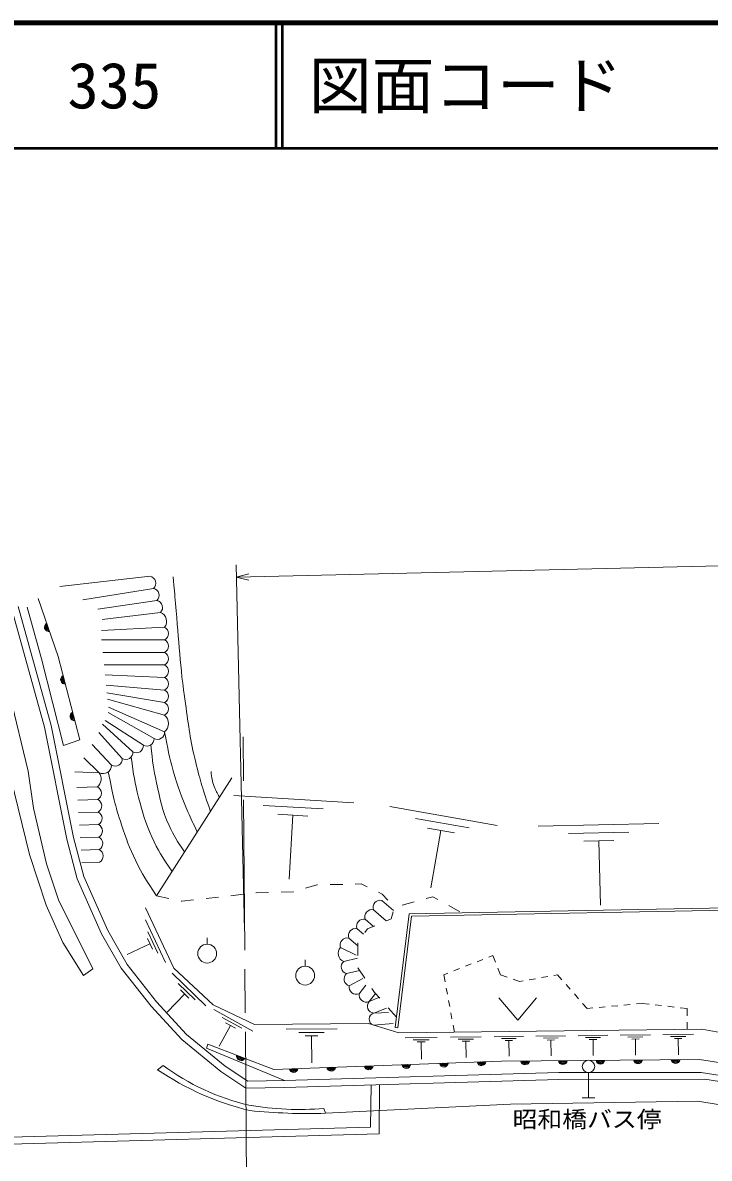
# Model space of a CAD drawing. Units: millimetres, scale not verified. Extents: x 40000 to 680000, y 20000 to 380000.
# Drawn here: x 97575 to 152299, y 289482 to 380000 of the extents above; entities that cross this region are included whole.
import ezdxf
from ezdxf.enums import TextEntityAlignment as Align

# ---------------------------------------------------------------- set-up
doc = ezdxf.new("R2010")
doc.units = ezdxf.units.MM
doc.header["$LTSCALE"] = 1000
doc.linetypes.add('CHAIN', pattern=[18.5, 12, -1.5, 3.5, -1.5])
for name, color, linetype, lineweight in [('M-BGD', 7, 'Continuous', 13), ('M-BMK', 2, 'CHAIN', 13), ('M-STR-HTXT', 7, 'Continuous', 13), ('M-STR-STRD', 7, 'Continuous', 13), ('M-TTL', 2, 'Continuous', 140), ('M-TTL-LINE', 7, 'Continuous', 50)]:
    doc.layers.add(name, color=color, linetype=linetype, lineweight=lineweight)
doc.layers.add('M-TTL-TXT', color=7, linetype='Continuous')
doc.styles.add('ＭＳ ゴシック', font='')
doc.styles.get('ＭＳ ゴシック').set_extended_font_data('MS Gothic')

msp = doc.modelspace()

# ---------------------------------------------------------------- linework, layer by layer
at = {"layer": 'M-BGD'}
for p, q in [((107729, 335873), (100521, 335051)), ((108002, 334911), (102359, 333984)), ((108276, 333949), (103554, 333249)), ((108550, 332987), (103903, 332422)), ((108886, 331807), (103859, 331564)), ((108886, 330807), (103853, 330807)), ((108886, 329807), (103955, 329807)), ((108886, 328807), (104057, 328807)), ((108886, 327807), (104137, 328020)), ((108886, 326807), (104221, 327198)), ((108886, 325807), (104285, 326572)), ((108886, 324807), (104336, 326078)), ((108040, 322948), (104376, 325012)), ((108886, 323482), (104416, 325446)), ((106349, 321880), (103937, 324080)), ((107195, 322414), (104147, 324374)), ((105504, 321346), (103633, 323419)), ((104658, 320812), (103119, 322475)), ((103672, 320218), (102448, 321395)), ((103672, 320218), (101735, 320288)), ((108249, 310408), (114249, 319813)), ((103528, 319081), (101892, 319035)), ((103556, 318082), (101960, 318037)), ((114396, 318391), (123964, 317825)), ((103585, 317082), (102027, 317038)), ((116750, 317612), (121534, 317328)), ((117908, 316903), (120301, 316761)), ((119105, 316832), (118802, 311729)), ((126829, 317518), (135399, 316009)), ((103613, 316083), (102095, 316040)), ((128871, 316569), (133156, 315815)), ((138656, 315955), (148286, 316179)), ((103641, 315083), (102162, 315041)), ((129842, 315809), (131984, 315432)), ((130913, 315621), (130109, 311050)), ((141078, 315369), (145893, 315481)), ((142297, 314755), (144704, 314811)), ((143501, 314783), (143620, 309647)), ((103669, 314083), (102229, 314043)), ((103697, 313084), (102297, 313044)), ((114176, 310415), (115170, 310529)), ((116163, 310642), (116179, 310644)), ((116179, 310644), (117163, 310670)), ((118163, 310697), (119137, 310723)), ((119137, 310723), (119161, 310730)), ((120121, 311012), (121009, 311273)), ((121009, 311273), (121083, 311275)), ((122083, 311297), (123082, 311319)), ((124082, 311342), (124549, 311352)), ((124549, 311352), (125028, 311119)), ((125928, 310682), (126233, 310534)), ((126233, 310534), (126682, 310048)), ((108249, 310408), (109226, 310194)), ((110203, 309981), (110263, 309967)), ((110263, 309967), (111196, 310074)), ((112189, 310188), (113183, 310301)), ((126200, 310041), (127137, 309221)), ((127811, 309647), (128775, 309914)), ((129738, 310180), (130276, 310329)), ((130276, 310329), (130661, 310112)), ((131533, 309622), (132404, 309131)), ((125541, 309288), (126557, 308399)), ((126956, 308567), (127108, 309119)), ((107367, 308485), (108966, 305086)), ((124224, 307783), (124735, 307337)), ((124837, 307474), (125053, 307765)), ((124883, 308536), (125533, 307967)), ((125053, 307765), (125641, 308013)), ((126562, 308401), (126956, 308567)), ((107513, 306997), (107913, 306148)), ((107540, 307529), (108340, 305829)), ((112281, 306547), (112281, 307047)), ((123566, 307031), (124279, 306406)), ((107713, 306572), (105901, 305719)), ((122907, 306278), (124144, 305669)), ((124273, 305658), (124281, 306658)), ((120086, 304795), (120086, 305295)), ((123159, 305175), (124272, 305430)), ((133794, 305154), (134259, 305336)), ((134725, 305518), (135054, 305647)), ((135054, 305647), (135268, 305112)), ((109474, 304240), (112177, 301631)), ((123382, 304200), (124438, 304442)), ((124848, 303837), (124288, 304665)), ((131137, 304113), (131466, 304242)), ((131932, 304425), (132397, 304607)), ((132863, 304789), (133328, 304971)), ((135454, 304648), (135668, 304113)), ((109976, 303407), (111328, 302103)), ((123605, 303226), (124696, 303823)), ((124396, 302602), (124929, 303270)), ((131243, 303543), (131137, 304113)), ((135668, 304113), (136188, 303926)), ((136658, 303757), (137178, 303571)), ((137178, 303571), (137458, 303621)), ((137951, 303709), (138443, 303798)), ((138935, 303886), (139427, 303975)), ((139919, 304063), (140199, 304113)), ((140199, 304113), (140555, 303708)), ((140885, 303332), (141214, 302956)), ((110478, 302575), (109087, 301134)), ((110140, 302901), (110816, 302249)), ((125177, 301978), (125711, 302646)), ((125619, 302699), (125409, 303009)), ((126037, 302233), (125619, 302699)), ((131425, 302560), (131334, 303052)), ((141544, 302580), (141874, 302204)), ((125177, 301978), (125947, 302286)), ((125565, 301056), (126584, 301440)), ((127371, 300743), (126704, 301488)), ((131607, 301577), (131516, 302069)), ((135536, 302279), (137036, 300479)), ((137036, 300479), (138536, 302279)), ((142203, 301828), (142559, 301423)), ((142559, 301423), (143011, 301464)), ((143509, 301510), (144007, 301555)), ((144505, 301601), (145003, 301646)), ((145501, 301692), (145999, 301737)), ((146497, 301783), (146949, 301824)), ((146949, 301824), (147500, 301762)), ((147997, 301707), (148494, 301651)), ((148991, 301596), (149488, 301540)), ((149985, 301485), (150536, 301423)), ((112811, 301342), (115921, 299624)), ((113474, 300705), (115029, 299846)), ((125565, 301056), (126736, 301104)), ((131790, 300594), (131699, 301085)), ((150536, 301423), (150535, 300842)), ((114137, 300068), (113221, 298410)), ((113748, 300283), (114526, 299854)), ((118566, 299771), (122627, 299799)), ((125529, 300100), (127091, 300213)), ((131987, 299532), (131881, 300102)), ((150535, 300342), (150535, 299762)), ((119583, 299507), (121613, 299522)), ((120092, 299240), (121108, 299247)), ((120600, 299244), (120615, 297078)), ((128052, 299083), (130613, 299115)), ((128694, 298921), (129975, 298936)), ((129017, 298754), (129657, 298762)), ((129337, 298758), (129354, 297392)), ((131676, 299128), (134110, 299158)), ((132286, 298973), (133503, 298989)), ((132592, 298815), (133201, 298822)), ((132897, 298819), (132913, 297520)), ((135157, 299171), (137496, 299200)), ((135744, 299023), (136914, 299037)), ((136038, 298870), (136623, 298878)), ((136331, 298874), (136346, 297626)), ((138485, 299212), (140846, 299242)), ((139077, 299062), (140258, 299077)), ((139375, 298909), (139965, 298916)), ((139670, 298912), (139685, 297653)), ((141835, 299254), (144218, 299283)), ((142433, 299102), (143625, 299117)), ((142733, 298947), (143329, 298955)), ((143031, 298951), (143046, 297680)), ((145207, 299296), (147613, 299325)), ((145811, 299143), (147013, 299158)), ((146113, 298986), (146715, 298994)), ((146414, 298990), (146430, 297707)), ((148602, 299338), (151030, 299368)), ((149211, 299183), (150425, 299198)), ((149516, 299025), (150123, 299033)), ((149820, 299029), (149836, 297734)), ((142668, 296295), (142668, 294295)), ((125285, 291963), (125337, 295331)), ((126009, 295351), (125977, 291438)), ((142168, 294295), (143168, 294295)), ((82803, 290778), (125285, 291963)), ((125977, 291438), (82802, 290234))]:
    msp.add_line(p, q, dxfattribs=at)
for points in [[(98802, 334111), (100407, 329493), (102130, 322838)], [(96685, 333331), (99317, 323847), (101079, 314931), (101925, 311770), (103855, 307379), (105435, 304624), (107813, 301603), (110246, 298946), (113379, 296387), (115365, 295072), (118451, 295129), (140319, 295770), (151935, 295781), (171916, 292603), (177426, 292603), (180768, 291247), (213006, 291291)], [(97215, 333478), (99852, 323974), (101615, 315056), (102446, 311953), (104347, 307627), (105892, 304933), (108232, 301960), (110625, 299347), (113706, 296830), (115526, 295626), (118438, 295679), (140311, 296320), (151662, 296330), (171955, 293103), (177523, 293103), (180743, 291797), (213005, 291841)], [(97929, 333411), (99062, 329281), (100832, 322390), (102130, 322838)], [(107354, 309452), (109619, 304638), (112750, 301727), (116039, 300154), (125148, 300217), (127555, 299477), (151706, 299776), (161051, 298061), (176816, 294128)], [(128386, 308956), (127268, 299904), (127469, 299879), (128568, 308775)], [(128386, 308956), (156537, 309494), (156540, 309309), (128568, 308775)], [(112322, 298575), (112213, 298258), (118438, 295679)], [(112322, 298575), (117584, 296569), (135725, 297221), (151521, 297347), (171581, 294232), (176816, 294128), (179542, 293162)]]:
    msp.add_lwpolyline(points, dxfattribs=at)
for centre, radius in [((112281, 305797), 750), ((120086, 304045), 750), ((142668, 296795), 500)]:
    msp.add_circle(centre, radius, dxfattribs=at)
for centre, radius, start, end in [((107609, 335319), 567, 313.95263, 77.80765), ((107883, 334357), 567, 313.95263, 77.80765), ((108156, 333395), 567, 313.95263, 77.80765), ((108279, 332272), 765, 322.50563, 69.25465), ((99656, 331820), 354, 117.96127, 280.36645), ((99656, 331820), 283, 120.18531, 278.14241), ((99656, 331820), 212, 123.93164, 274.39609), ((99656, 331820), 142, 131.64337, 266.68436), ((99656, 331820), 100, 141.96103, 256.3667), ((108619, 331307), 567, 298.07249, 61.92751), ((108619, 330307), 567, 298.07249, 61.92751), ((108619, 329307), 567, 298.07249, 61.92751), ((108619, 328307), 567, 298.07249, 61.92751), ((100945, 327631), 354, 113.31071, 275.71589), ((100945, 327631), 283, 115.53475, 273.49185), ((100945, 327631), 212, 119.28108, 269.74552), ((100945, 327631), 142, 126.99281, 262.03379), ((100945, 327631), 100, 137.31047, 251.71613), ((108619, 327307), 567, 298.07249, 61.92751), ((108619, 326307), 567, 298.07249, 61.92751), ((101697, 324727), 354, 113.31071, 275.71589), ((101697, 324727), 283, 115.53475, 273.49185), ((108619, 325307), 567, 298.07249, 61.92751), ((101697, 324727), 212, 119.28108, 269.74552), ((101697, 324727), 142, 126.99281, 262.03379), ((101697, 324727), 100, 137.31047, 251.71613), ((108349, 324144), 852, 309.03434, 50.96566), ((108320, 323441), 567, 240.34813, 4.20316), ((106629, 322373), 567, 240.34813, 4.20316), ((107475, 322907), 567, 240.34813, 4.20316), ((104939, 321305), 567, 240.34813, 4.20316), ((105784, 321839), 567, 240.34813, 4.20316), ((103975, 320830), 683, 243.64946, 358.51153), ((102970, 319730), 855, 310.71868, 34.83646), ((103276, 318574), 567, 299.68603, 63.54105), ((103304, 317575), 567, 299.68603, 63.54105), ((103332, 316575), 567, 299.68603, 63.54105), ((103360, 315575), 567, 299.68603, 63.54105), ((103388, 314576), 567, 299.68603, 63.54105), ((103417, 313576), 567, 299.68603, 63.54105), ((126071, 309489), 567, 76.88274, 200.73776), ((125413, 308736), 567, 76.88274, 200.73776), ((124096, 307231), 567, 76.88274, 200.73776), ((124754, 307984), 567, 76.88274, 200.73776), ((123437, 306479), 567, 76.88274, 200.73776), ((123400, 305811), 679, 136.49403, 249.25597), ((123531, 304747), 567, 130.94749, 254.80251), ((123753, 303772), 567, 130.94749, 254.80251), ((124162, 303122), 567, 169.46298, 293.31801), ((124953, 302498), 567, 169.46298, 293.31801), ((125617, 301620), 567, 140.90036, 264.75539), ((125682, 300573), 497, 103.61879, 252.04857), ((114972, 297622), 354, 167.93227, 330.33745), ((114972, 297622), 283, 170.15631, 328.11341), ((114972, 297622), 212, 173.90263, 324.36708), ((114972, 297622), 142, 181.61436, 316.65535), ((114972, 297622), 100, 191.93203, 306.33769), ((128152, 297003), 354, 190.85877, 353.26395), ((128152, 297003), 283, 193.08281, 351.03991), ((128152, 297003), 212, 196.82914, 347.29358), ((128152, 297003), 142, 204.54087, 339.58186), ((128152, 297003), 100, 214.85853, 329.26419), ((131150, 297111), 354, 190.85877, 353.26395), ((131150, 297111), 283, 193.08281, 351.03991), ((131150, 297111), 212, 196.82914, 347.29358), ((131150, 297111), 142, 204.54087, 339.58186), ((131150, 297111), 100, 214.85853, 329.26419), ((134148, 297219), 354, 190.85877, 353.26395), ((134148, 297219), 283, 193.08281, 351.03991), ((134148, 297219), 212, 196.82914, 347.29358), ((134148, 297219), 142, 204.54087, 339.58186), ((134148, 297219), 100, 214.85853, 329.26419), ((137623, 297291), 354, 189.25394, 351.65912), ((137623, 297291), 283, 191.47798, 349.43508), ((137623, 297291), 212, 195.22431, 345.68875), ((137623, 297291), 142, 202.93604, 337.97702), ((137623, 297291), 100, 213.2537, 327.65936), ((140623, 297315), 354, 189.25394, 351.65912), ((140623, 297315), 283, 191.47798, 349.43508), ((140623, 297315), 212, 195.22431, 345.68875), ((140623, 297315), 142, 202.93604, 337.97702), ((140623, 297315), 100, 213.2537, 327.65936), ((143623, 297339), 354, 189.25394, 351.65912), ((143623, 297339), 283, 191.47798, 349.43508), ((143623, 297339), 212, 195.22431, 345.68875), ((143623, 297339), 142, 202.93604, 337.97702), ((143623, 297339), 100, 213.2537, 327.65936), ((146622, 297362), 354, 189.25394, 351.65912), ((146622, 297362), 283, 191.47798, 349.43508), ((146622, 297362), 212, 195.22431, 345.68875), ((146622, 297362), 142, 202.93604, 337.97702), ((146622, 297362), 100, 213.2537, 327.65936), ((149622, 297386), 354, 189.25394, 351.65912), ((149622, 297386), 283, 191.47798, 349.43508), ((149622, 297386), 212, 195.22431, 345.68875), ((149622, 297386), 142, 202.93604, 337.97702), ((149622, 297386), 100, 213.2537, 327.65936), ((119158, 296679), 354, 190.85877, 353.26395), ((119158, 296679), 283, 193.08281, 351.03991), ((119158, 296679), 212, 196.82914, 347.29358), ((119158, 296679), 142, 204.54087, 339.58186), ((119158, 296679), 100, 214.85853, 329.26419), ((122156, 296787), 354, 190.85877, 353.26395), ((122156, 296787), 283, 193.08281, 351.03991), ((122156, 296787), 212, 196.82914, 347.29358), ((122156, 296787), 142, 204.54087, 339.58186), ((122156, 296787), 100, 214.85853, 329.26419), ((125154, 296895), 354, 190.85877, 353.26395), ((125154, 296895), 283, 193.08281, 351.03991), ((125154, 296895), 212, 196.82914, 347.29358), ((125154, 296895), 142, 204.54087, 339.58186), ((125154, 296895), 100, 214.85853, 329.26419)]:
    msp.add_arc(centre, radius, start, end, dxfattribs=at)
for points, knots in [([(112541, 317136), (111918, 318947), (111744, 319493), (111364, 321039), (110920, 322845), (110809, 323889), (110543, 325730), (110096, 328823), (110036, 330580), (109757, 333693), (109682, 334526), (109657, 334790), (109569, 335827)], [0, 0, 0, 0, 1, 1, 1, 2, 2, 2, 3, 3, 3, 4, 4, 4, 4]), ([(111490, 315487), (111116, 316245), (111022, 316467), (110747, 317105), (110211, 318351), (109945, 319069), (109574, 320373), (109235, 321570), (109149, 322013), (108886, 323482)], [0, 0, 0, 0, 1, 1, 1, 2, 2, 2, 3, 3, 3, 3]), ([(107778, 322428), (107937, 321011), (107996, 320582), (108245, 319420), (108537, 318063), (108654, 317266), (109246, 316011), (109653, 315148), (109847, 314812), (110478, 313901)], [0, 0, 0, 0, 1, 1, 1, 2, 2, 2, 3, 3, 3, 3]), ([(109478, 312334), (108656, 313557), (108383, 313969), (107862, 315112), (107328, 316284), (107138, 316992), (106815, 318239), (106493, 319481), (106427, 319949), (106214, 321469)], [0, 0, 0, 0, 1, 1, 1, 2, 2, 2, 3, 3, 3, 3]), ([(108249, 310408), (107409, 311663), (107136, 312060), (106580, 313204), (106055, 314284), (105840, 314928), (105454, 316066), (104907, 317677), (104809, 318293), (104396, 320292)], [0, 0, 0, 0, 1, 1, 1, 2, 2, 2, 3, 3, 3, 3]), ([(113263, 318267), (113042, 318635), (112972, 318770), (112841, 319116), (112672, 319563), (112657, 319763), (112583, 320312)], [0, 0, 0, 0, 1, 1, 1, 2, 2, 2, 2])]:
    msp.add_open_spline(points, degree=3, knots=knots, dxfattribs=at)
at = {"layer": 'M-BMK'}
msp.add_line((115424, 287569), (115137, 323936), dxfattribs=at)
at = {"layer": 'M-STR-HTXT'}
for p, q in [((114601, 335791), (212129, 338083)), ((115262, 307677), (114578, 336790)), ((114601, 335791), (115595, 336064)), ((114601, 335791), (115607, 335564))]:
    msp.add_line(p, q, dxfattribs=at)
at = {"layer": 'M-STR-STRD'}
for p, q in [((108322, 296543), (108763, 296890)), ((121711, 293066), (121585, 293460))]:
    msp.add_line(p, q, dxfattribs=at)
for points in [[(92840, 331470), (94186, 327977), (95696, 323068), (96616, 319788), (98127, 313699), (99448, 309664), (100770, 306690), (102422, 304047), (103177, 304590), (100440, 310089), (99462, 312958), (98423, 317379), (97998, 320337), (96551, 326410), (94742, 332247)], [(121711, 293066), (136460, 293784), (151398, 294032), (171145, 290797)]]:
    msp.add_lwpolyline(points, dxfattribs=at)
for centre, radius, start, end in [((120870, 314959), 22284, 235.73211, 256.54754), ((119920, 311959), 18751, 233.48321, 256.69951), ((119581, 316971), 23596, 260.30444, 274.8735), ((120366, 338801), 45754, 264.12837, 271.68477)]:
    msp.add_arc(centre, radius, start, end, dxfattribs=at)
at = {"layer": 'M-TTL'}
msp.add_line((680000, 380000), (40000, 380000), dxfattribs=at)
at = {"layer": 'M-TTL-LINE'}
for p, q in [((117750, 380000), (117750, 370000)), ((118250, 380000), (118250, 370000)), ((40000, 370000), (680000, 370000))]:
    msp.add_line(p, q, dxfattribs=at)

# ---------------------------------------------------------------- texts
at = {"layer": 'M-BGD', "style": 'ＭＳ ゴシック', "width": 1.1}
msp.add_text('昭和橋バス停', height=1320, dxfattribs=at).set_placement((142559, 291538), align=Align.BOTTOM_CENTER)
at = {"layer": 'M-TTL-TXT', "style": 'ＭＳ ゴシック'}
for s, p in [('335', (101142, 375000)), ('図面コード', (120380, 375000))]:
    msp.add_text(s, height=3666, dxfattribs=at).set_placement(p, align=Align.MIDDLE_LEFT)

doc.saveas('drawing.dxf')
